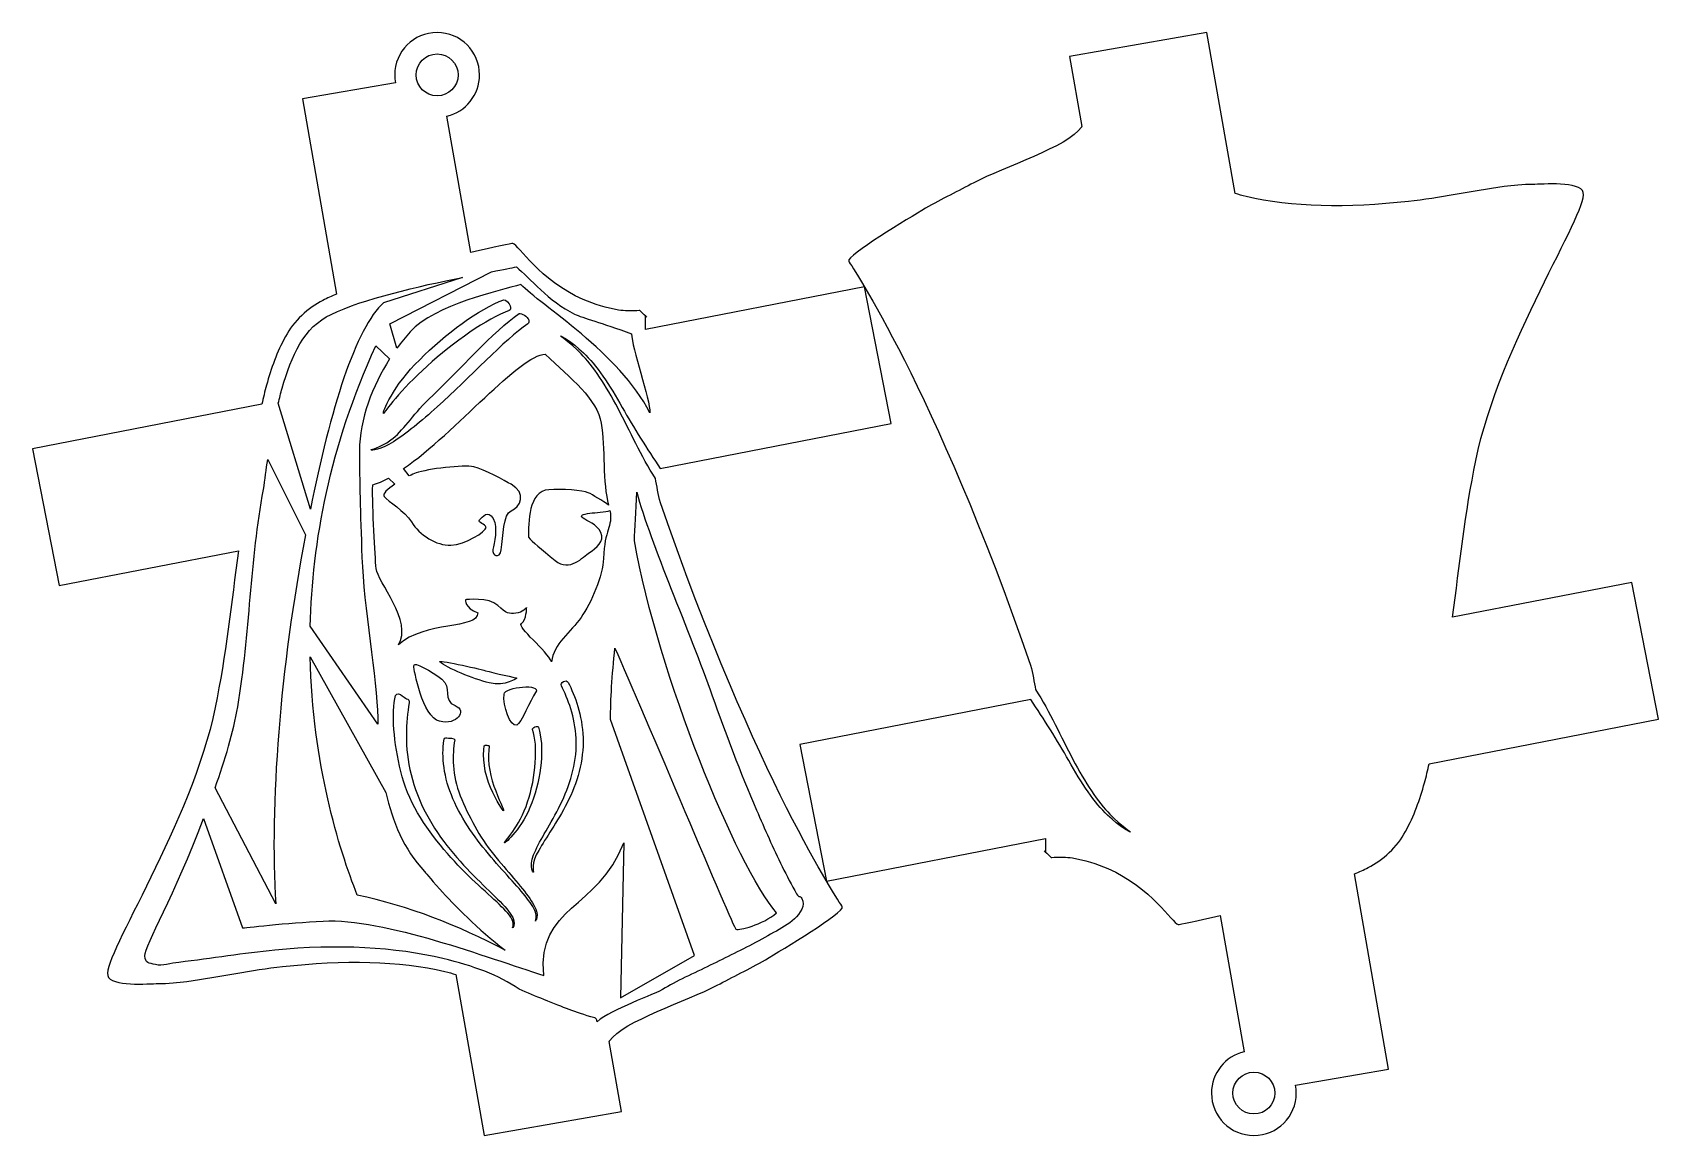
# Model space of a CAD drawing. Extents: x 0 to 1086, y 964 to 1701.
import ezdxf

# ---------------------------------------------------------------- set-up
doc = ezdxf.new("R2010")
doc.units = 0
doc.layers.add('H0106_Printing', color=7, linetype='CONTINUOUS')

msp = doc.modelspace()

# ---------------------------------------------------------------- linework, layer by layer
at = {"layer": 'H0106_Printing', "color": 7}
for points in [[(803.40968, 1593.08596), (784.55468, 1700.644957), (692.858683, 1684.569958), (701.041682, 1637.895959)], [(242.531594, 1667.134758), (180.408595, 1656.246759), (203.260595, 1525.879762)], [(292.922593, 1553.555761), (276.939593, 1644.739759)], [(287.292593, 1537.025762), (234.652594, 1520.124762)], [(243.559594, 1489.704763), (238.781594, 1506.022762), (306.768592, 1540.819761)], [(419.48759, 1409.327765), (573.703586, 1439.381764), (555.893586, 1530.756762), (409.61759, 1502.251762), (409.61059, 1507.188762), (409.67159, 1510.270762), (409.70159, 1511.027762), (409.70559, 1511.118762), (409.70559, 1511.167762)], [(405.82159, 1514.896762), (405.63559, 1514.881762), (405.26859, 1514.851762), (403.78459, 1514.726762)], [(229.397594, 1491.294763), (238.686594, 1482.526763)], [(153.291596, 1452.291764), (0.1466, 1422.446764), (17.9556, 1331.067767), (137.744597, 1354.416766)], [(185.790595, 1382.054765), (164.295596, 1452.882764)], [(157.244596, 1415.408765), (182.563595, 1364.914766)], [(237.981594, 1402.977765), (242.125594, 1398.833765)], [(251.803594, 1404.334765), (248.037594, 1409.258765)], [(933.071677, 1212.00997), (1086.216673, 1241.854969), (1068.407673, 1333.233967), (948.618676, 1309.885967)], [(230.902594, 1238.534769), (185.707595, 1303.926767)], [(185.688595, 1283.542768), (236.206594, 1192.85277)], [(666.875683, 1254.974969), (512.660687, 1224.920969), (530.469687, 1133.545972), (676.745683, 1162.050971), (676.752683, 1157.113971), (676.692683, 1154.031971), (676.661683, 1153.274971), (676.657683, 1153.183971), (676.657683, 1153.134971)], [(395.11759, 1159.161771), (392.89959, 1055.622774), (442.211589, 1083.964773), (386.28659, 1241.558769)], [(162.612596, 1118.428772), (122.081597, 1195.96577)], [(114.259597, 1175.424771), (140.464596, 1102.329772)], [(680.542683, 1149.404971), (680.727683, 1149.420971), (681.095683, 1149.450971), (682.579683, 1149.575971)], [(843.831679, 997.166975), (905.954677, 1008.054975), (883.102678, 1138.421972)], [(272.141593, 1128.343772), (272.143593, 1128.339772)], [(793.44068, 1110.746972), (809.42368, 1019.562975)], [(282.954593, 1071.216773), (301.808592, 963.656776), (393.50559, 979.732776), (385.32159, 1026.405774)], [(377.286591, 1039.666774), (377.110591, 1040.673774)]]:
    msp.add_lwpolyline(points, dxfattribs=at)
for points in [[(270.396593, 1686.303758)], [(318.586592, 1514.934762)], [(325.229592, 1512.835762)], [(166.898596, 1462.956763)], [(380.04959, 1439.536764)], [(218.546595, 1421.087764)], [(419.51159, 1386.441765)], [(666.852683, 1277.859968)], [(273.583593, 1268.459768)], [(305.232592, 1266.096768)], [(137.214597, 1250.074769)], [(336.219592, 1259.671769)], [(334.198592, 1234.816769)], [(308.278592, 1197.12177)], [(334.799592, 1139.532772)], [(336.569592, 1110.756772)], [(514.115587, 1114.884772)], [(320.875592, 1107.078772)], [(815.96668, 1005.968975)]]:
    msp.add_lwpolyline(points, close=True, dxfattribs=at)
for points in [[(270.396593, 1700.664757), (254.741594, 1700.664757), (242.050594, 1687.973758), (242.050594, 1672.318758)], [(298.743593, 1672.318758), (298.743593, 1687.973758), (286.052593, 1700.664757), (270.396593, 1700.664757)], [(256.347594, 1672.318758), (256.347594, 1680.042758), (262.637593, 1686.303758), (270.396593, 1686.303758)], [(270.396593, 1686.303758), (278.155593, 1686.303758), (284.445593, 1680.042758), (284.445593, 1672.318758)], [(242.050594, 1672.318758), (242.050594, 1670.546758), (242.220594, 1668.816758), (242.531594, 1667.134758)], [(270.396593, 1658.333759), (262.637593, 1658.333759), (256.347594, 1664.594758), (256.347594, 1672.318758)], [(284.445593, 1672.318758), (284.445593, 1664.594758), (278.155593, 1658.333759), (270.396593, 1658.333759)], [(276.939593, 1644.739759), (289.438593, 1647.693759), (298.743593, 1658.915759), (298.743593, 1672.318758)], [(700.757682, 1637.391959), (691.557683, 1624.049959), (649.046684, 1610.98596), (628.943684, 1600.22896)], [(701.041682, 1637.895959), (700.946682, 1637.726959), (700.858682, 1637.571959), (700.757682, 1637.391959)], [(628.943684, 1600.22896), (618.580685, 1594.89096), (607.650685, 1589.43596), (596.595685, 1583.19996)], [(983.073675, 1597.73096), (960.646676, 1594.64096), (939.761677, 1589.90096), (919.256677, 1587.78096)], [(1002.158675, 1599.12796), (995.848675, 1599.29096), (988.742675, 1598.40796), (983.073675, 1597.73096)], [(1035.982674, 1593.69496), (1034.186674, 1601.42996), (1008.632675, 1599.22996), (1002.158675, 1599.12796)], [(810.78668, 1591.13896), (808.25568, 1591.72996), (805.81168, 1592.39296), (803.40968, 1593.08596)], [(919.256677, 1587.78096), (878.388678, 1583.27196), (840.875679, 1583.76096), (810.78668, 1591.13896)], [(964.181676, 1414.643965), (980.148675, 1492.294963), (1038.700674, 1579.478961), (1035.982674, 1593.69496)], [(596.595685, 1583.19996), (585.877685, 1576.532961), (543.398686, 1551.560961), (545.371686, 1547.770961)], [(321.052592, 1559.662761), (320.189592, 1559.715761), (308.897592, 1557.420761), (292.922593, 1553.555761)], [(368.055591, 1522.215762), (338.240592, 1535.325762), (325.181592, 1558.439761), (321.052592, 1559.662761)], [(306.768592, 1540.819761), (314.565592, 1542.303761), (320.454592, 1543.409761), (323.329592, 1544.078761)], [(323.329592, 1544.078761), (332.191592, 1536.703762), (344.957591, 1520.905762), (362.138591, 1512.515762)], [(545.371686, 1547.770961), (547.495686, 1543.954961), (601.824685, 1465.303963), (666.852683, 1277.859968)], [(199.713595, 1512.322762), (220.682594, 1522.620762), (258.593594, 1531.251762), (287.292593, 1537.025762)], [(326.350592, 1532.304762), (311.844592, 1527.769762), (269.332593, 1519.269762), (252.329594, 1500.566762)], [(412.44859, 1446.554764), (392.69759, 1486.221763), (339.033592, 1518.850762), (326.350592, 1532.304762)], [(194.106595, 1521.681762), (184.372595, 1516.732762), (174.491596, 1507.926762), (169.098596, 1497.469763)], [(203.260595, 1525.879762), (200.010595, 1524.494762), (196.942595, 1523.089762), (194.106595, 1521.681762)], [(258.784594, 1482.025763), (275.825593, 1499.156763), (298.488593, 1516.057762), (314.945592, 1522.062762)], [(314.945592, 1522.062762), (316.227592, 1522.474762), (318.864592, 1519.583762), (319.216592, 1518.077762)], [(391.65759, 1515.195762), (383.51059, 1516.437762), (375.480591, 1519.042762), (368.055591, 1522.215762)], [(166.898596, 1462.956763), (173.048596, 1484.260763), (181.379595, 1504.087762), (199.713595, 1512.322762)], [(234.652594, 1520.124762), (216.133595, 1503.599762), (198.875595, 1448.604764), (185.790595, 1382.054765)], [(318.586592, 1514.934762), (304.239592, 1509.766762), (280.944593, 1493.627763), (263.856593, 1477.797763)], [(264.424593, 1455.197764), (285.609593, 1475.225763), (307.732592, 1500.959762), (325.229592, 1512.835762)], [(319.216592, 1518.077762), (319.566592, 1516.574762), (319.461592, 1515.222762), (318.586592, 1514.934762)], [(325.229592, 1512.835762), (326.804592, 1513.627762), (330.881592, 1510.380762), (331.399592, 1509.066762)], [(362.138591, 1512.515762), (367.942591, 1509.785762), (379.682591, 1506.996762), (400.34559, 1499.272763)], [(403.78459, 1514.726762), (399.81659, 1514.419762), (395.72759, 1514.620762), (391.65759, 1515.195762)], [(409.70559, 1511.167762), (413.16159, 1507.877762), (405.00259, 1515.710762), (405.82159, 1514.896762)], [(252.329594, 1500.566762), (249.368594, 1497.307763), (246.417594, 1493.657763), (243.559594, 1489.704763)], [(331.001592, 1506.014762), (315.343592, 1495.444763), (292.052593, 1469.805763), (270.535593, 1450.637764)], [(331.399592, 1509.066762), (331.910592, 1507.748762), (331.922592, 1506.461762), (331.001592, 1506.014762)], [(400.34559, 1499.272763), (400.20559, 1490.974763), (412.91759, 1454.875764), (412.44859, 1446.554764)], [(169.098596, 1497.469763), (163.366596, 1487.213763), (159.517596, 1476.211763), (156.437596, 1464.982763)], [(185.707595, 1303.926767), (186.992595, 1359.848766), (198.517595, 1423.767764), (229.397594, 1491.294763)], [(366.548591, 1486.021763), (358.761591, 1494.304763), (352.427591, 1497.632763), (352.953591, 1497.912763)], [(352.953591, 1497.912763), (353.089591, 1497.878763), (359.923591, 1494.796763), (368.176591, 1486.547763)], [(238.686594, 1482.526763), (227.360594, 1464.698763), (218.546595, 1442.334764), (218.546595, 1421.087764)], [(234.654594, 1446.171764), (233.351594, 1446.099764), (241.162594, 1465.219763), (258.784594, 1482.025763)], [(263.856593, 1477.797763), (245.973594, 1462.214763), (234.989594, 1446.304764), (234.654594, 1446.171764)], [(248.037594, 1409.258765), (283.143593, 1433.631764), (325.751592, 1485.638763), (342.640591, 1485.638763)], [(342.640591, 1485.638763), (359.643591, 1469.392763), (377.407591, 1455.785764), (380.04959, 1439.536764)], [(391.25259, 1449.387764), (383.29059, 1464.739763), (374.525591, 1477.937763), (366.548591, 1486.021763)], [(368.176591, 1486.547763), (376.612591, 1478.513763), (385.79659, 1465.319763), (394.07359, 1450.129764)], [(156.437596, 1464.982763), (155.294596, 1460.787763), (154.253596, 1456.558764), (153.291596, 1452.291764)], [(164.295596, 1452.882764), (165.111596, 1456.270764), (165.963596, 1459.640764), (166.898596, 1462.956763)], [(239.593594, 1428.508764), (247.382594, 1433.903764), (254.005594, 1445.104764), (264.424593, 1455.197764)], [(270.535593, 1450.637764), (259.806594, 1440.888764), (249.512594, 1432.377764), (241.187594, 1427.258764)], [(416.18359, 1402.707765), (406.69259, 1417.413765), (399.23759, 1434.412764), (391.25259, 1449.387764)], [(394.07359, 1450.129764), (401.61759, 1436.615764), (410.75959, 1422.359764), (419.48759, 1409.327765)], [(380.04959, 1439.536764), (382.69559, 1423.298764), (380.80659, 1399.511765), (384.95659, 1384.772765)], [(226.264594, 1421.780764), (226.037594, 1422.086764), (231.877594, 1422.780764), (239.593594, 1428.508764)], [(241.187594, 1427.258764), (232.952594, 1421.787764), (226.351594, 1421.348764), (226.264594, 1421.780764)], [(154.450596, 1395.225765), (155.332596, 1402.009765), (156.252596, 1408.741765), (157.244596, 1415.408765)], [(218.546595, 1421.087764), (218.546595, 1400.684765), (219.088595, 1381.103765), (220.174594, 1349.941766)], [(948.618676, 1309.885967), (953.359676, 1344.568966), (957.067676, 1380.051965), (964.181676, 1414.643965)], [(227.390594, 1398.348765), (230.760594, 1399.387765), (234.306594, 1400.969765), (237.981594, 1402.977765)], [(256.386594, 1406.345765), (255.146594, 1405.890765), (253.555594, 1405.191765), (251.803594, 1404.334765)], [(294.840593, 1410.445765), (288.038593, 1411.860765), (263.983593, 1409.127765), (256.386594, 1406.345765)], [(319.778592, 1398.822765), (316.070592, 1400.904765), (301.641592, 1409.025765), (294.840593, 1410.445765)], [(419.51159, 1386.441765), (418.16759, 1392.090765), (417.07859, 1397.534765), (416.18359, 1402.707765)], [(137.214597, 1250.074769), (145.511596, 1299.129768), (145.507596, 1348.339766), (154.450596, 1395.225765)], [(229.656594, 1342.426766), (228.901594, 1351.118766), (227.014594, 1382.860765), (227.390594, 1398.348765)], [(242.125594, 1398.833765), (237.272594, 1395.630765), (233.622594, 1392.309765), (235.042594, 1390.606765)], [(235.042594, 1390.606765), (237.876594, 1387.202765), (248.645594, 1381.073765), (253.275594, 1373.599766)], [(319.778592, 1381.103765), (326.067592, 1383.382765), (330.400592, 1392.870765), (319.778592, 1398.822765)], [(345.002591, 1395.138765), (331.288592, 1394.286765), (331.399592, 1372.842766), (331.399592, 1363.396766)], [(371.360591, 1393.154765), (367.960591, 1394.858765), (353.532591, 1395.668765), (345.002591, 1395.138765)], [(384.95659, 1384.772765), (381.29559, 1387.683765), (374.003591, 1391.832765), (371.360591, 1393.154765)], [(402.14559, 1360.924766), (402.47559, 1369.136766), (403.13759, 1380.823765), (403.73259, 1393.552765)], [(403.73259, 1393.552765), (413.05759, 1359.133766), (439.016589, 1300.481767), (454.194589, 1257.434769)], [(298.807593, 1375.019766), (300.509592, 1377.003766), (304.475592, 1382.103765), (307.877592, 1375.867766)], [(313.215592, 1355.006766), (314.461592, 1363.778766), (314.663592, 1379.248766), (319.778592, 1381.103765)], [(367.960591, 1376.151766), (365.405591, 1378.135766), (367.677591, 1378.699766), (372.492591, 1379.411766)], [(372.492591, 1379.411766), (376.063591, 1379.941766), (382.94259, 1380.149765), (385.80759, 1381.201765)], [(385.80759, 1381.201765), (387.93259, 1369.976766), (382.05259, 1368.867766), (381.56059, 1349.229766)], [(540.992586, 1116.531772), (538.867587, 1120.347772), (484.538588, 1198.99777), (419.51159, 1386.441765)], [(253.275594, 1373.599766), (258.659594, 1364.907766), (269.902593, 1357.729766), (279.537593, 1358.012766)], [(279.537593, 1358.012766), (289.172593, 1358.296766), (303.057592, 1367.364766), (303.057592, 1369.915766)], [(303.057592, 1369.915766), (303.057592, 1372.467766), (297.108593, 1373.031766), (298.807593, 1375.019766)], [(307.877592, 1375.867766), (311.278592, 1369.632766), (308.445592, 1359.148766), (307.593592, 1355.180766)], [(379.860591, 1366.516766), (377.047591, 1372.392766), (370.509591, 1374.167766), (367.960591, 1376.151766)], [(182.563595, 1364.914766), (165.467596, 1276.837768), (158.410596, 1183.85377), (162.612596, 1118.428772)], [(331.399592, 1363.396766), (334.138592, 1360.375766), (339.617592, 1355.748766), (349.254591, 1347.809766)], [(372.208591, 1353.193766), (376.460591, 1356.029766), (382.67759, 1360.636766), (379.860591, 1366.516766)], [(497.188588, 1112.366772), (469.959588, 1144.418771), (418.45659, 1270.424768), (402.14559, 1360.924766)], [(137.744597, 1354.416766), (133.004597, 1319.732767), (129.295597, 1284.250768), (122.181597, 1249.657769)], [(220.174594, 1349.941766), (221.299594, 1317.646767), (230.224594, 1268.739768), (230.790594, 1242.668769)], [(307.593592, 1355.180766), (306.743592, 1351.209766), (312.267592, 1348.339766), (313.215592, 1355.006766)], [(349.254591, 1347.809766), (358.889591, 1339.874767), (367.960591, 1350.361766), (372.208591, 1353.193766)], [(381.56059, 1349.229766), (381.28059, 1337.894767), (373.329591, 1319.471767), (366.533591, 1309.832767)], [(244.584594, 1291.413768), (254.409594, 1307.284767), (230.414594, 1333.733767), (229.656594, 1342.426766)], [(289.361593, 1321.644767), (289.361593, 1321.644767), (288.606593, 1315.973767), (297.673593, 1312.952767)], [(310.900592, 1317.866767), (305.232592, 1323.533767), (289.361593, 1321.644767), (289.361593, 1321.644767)], [(322.990592, 1312.573767), (318.457592, 1312.198767), (316.568592, 1312.198767), (310.900592, 1317.866767)], [(330.173592, 1316.351767), (330.173592, 1316.351767), (327.526592, 1312.952767), (322.990592, 1312.573767)], [(326.771592, 1305.769767), (330.173592, 1308.037767), (330.173592, 1316.351767), (330.173592, 1316.351767)], [(297.673593, 1312.952767), (297.486593, 1301.457767), (261.777593, 1307.663767), (244.584594, 1291.413768)], [(346.797591, 1280.078768), (344.152591, 1287.260768), (323.369592, 1303.505767), (326.771592, 1305.769767)], [(366.533591, 1309.832767), (359.741591, 1300.200767), (348.027591, 1291.981768), (346.797591, 1280.078768)], [(217.049595, 1124.269772), (204.748595, 1155.371771), (187.165595, 1211.91177), (185.688595, 1283.542768)], [(272.167593, 1280.078768), (269.856593, 1281.990768), (297.295593, 1275.732768), (302.775592, 1274.221768)], [(386.28659, 1241.558769), (386.10459, 1254.377769), (387.36159, 1271.467768), (389.14859, 1289.261768)], [(389.14859, 1289.261768), (407.74159, 1247.835769), (468.142588, 1102.455772), (469.982588, 1101.534772)], [(254.738594, 1277.386768), (254.589594, 1281.085768), (266.784593, 1273.558768), (273.583593, 1268.459768)], [(272.029593, 1240.401769), (260.556593, 1243.236769), (254.822594, 1275.323768), (254.738594, 1277.386768)], [(305.232592, 1266.096768), (294.274593, 1268.739768), (277.114593, 1275.989768), (272.167593, 1280.078768)], [(302.775592, 1274.221768), (308.254592, 1272.710768), (323.558592, 1269.306768), (323.558592, 1269.306768)], [(666.852683, 1277.859968), (668.195683, 1272.210968), (669.284683, 1266.767968), (670.179683, 1261.593968)], [(242.114594, 1255.446769), (242.799594, 1262.822768), (248.787594, 1255.683769), (249.989594, 1255.446769)], [(273.583593, 1268.459768), (280.387593, 1263.359768), (273.869593, 1254.288769), (282.371593, 1250.884769)], [(323.558592, 1269.306768), (323.558592, 1269.306768), (316.189592, 1263.450768), (305.232592, 1266.096768)], [(315.103592, 1258.539769), (315.670592, 1263.359768), (340.610591, 1266.051768), (336.219592, 1259.671769)], [(353.378591, 1264.136768), (352.757591, 1265.412768), (353.598591, 1266.277768), (354.834591, 1266.932768)], [(363.208591, 1229.040769), (362.611591, 1243.191769), (357.743591, 1255.602769), (353.378591, 1264.136768)], [(354.834591, 1266.932768), (356.071591, 1267.587768), (357.328591, 1267.602768), (357.899591, 1266.434768)], [(357.899591, 1266.434768), (362.465591, 1257.513769), (367.446591, 1244.379769), (367.846591, 1229.441769)], [(670.179683, 1261.593968), (679.670683, 1246.888969), (687.125683, 1229.889969), (695.111683, 1214.91497)], [(122.181597, 1249.657769), (106.214597, 1172.007771), (47.662599, 1084.823773), (50.380599, 1070.607773)], [(122.081597, 1195.96577), (128.785597, 1214.57377), (134.371597, 1233.260769), (137.214597, 1250.074769)], [(247.089594, 1203.34477), (242.063594, 1222.142769), (239.818594, 1242.624769), (242.114594, 1255.446769)], [(251.793594, 1252.710769), (249.574594, 1240.272769), (248.494594, 1222.880769), (253.012594, 1204.85577)], [(249.989594, 1255.446769), (251.187594, 1255.218769), (252.043594, 1254.313769), (251.793594, 1252.710769)], [(282.371593, 1250.884769), (290.874593, 1247.484769), (283.503593, 1237.569769), (272.029593, 1240.401769)], [(323.558592, 1237.853769), (319.189592, 1236.209769), (314.214592, 1250.987769), (315.103592, 1258.539769)], [(336.219592, 1259.671769), (332.824592, 1254.750769), (326.580592, 1238.984769), (323.558592, 1237.853769)], [(454.194589, 1257.434769), (462.962588, 1232.446769), (472.847588, 1206.61877), (483.729588, 1181.12377)], [(692.290683, 1214.17197), (684.745683, 1227.686969), (675.603683, 1241.942969), (666.875683, 1254.974969)], [(230.790594, 1242.668769), (230.819594, 1241.351769), (230.857594, 1239.962769), (230.902594, 1238.534769)], [(281.006593, 1188.57377), (274.808593, 1202.61177), (273.301593, 1217.27677), (274.910593, 1227.640769)], [(274.910593, 1227.640769), (275.093593, 1229.186769), (275.911593, 1229.450769), (276.865593, 1229.292769)], [(276.865593, 1229.292769), (277.818593, 1229.137769), (282.280593, 1229.238769), (282.136593, 1227.977769)], [(282.136593, 1227.977769), (280.626593, 1218.15777), (280.115593, 1204.24977), (285.849593, 1190.67277)], [(330.825592, 1186.55077), (336.462592, 1202.81377), (337.858592, 1224.357769), (334.198592, 1234.816769)], [(338.030592, 1236.382769), (342.284591, 1223.737769), (339.993592, 1202.59177), (333.644592, 1185.90077)], [(334.198592, 1234.816769), (333.929592, 1235.521769), (334.688592, 1236.129769), (335.709592, 1236.641769)], [(335.709592, 1236.641769), (336.727592, 1237.165769), (337.702592, 1237.219769), (338.030592, 1236.382769)], [(353.827591, 1186.96077), (359.996591, 1199.75177), (364.053591, 1214.90977), (363.208591, 1229.040769)], [(367.846591, 1229.441769), (368.482591, 1214.51377), (363.912591, 1198.75477), (357.245591, 1185.93877)], [(306.131592, 1196.08377), (301.924592, 1205.09477), (300.582592, 1217.28177), (301.868592, 1224.068769)], [(301.868592, 1224.068769), (301.914592, 1224.575769), (302.686592, 1224.595769), (303.624592, 1224.458769)], [(303.624592, 1224.458769), (304.563592, 1224.321769), (305.308592, 1224.027769), (305.269592, 1223.617769)], [(305.269592, 1223.617769), (304.084592, 1217.22077), (304.862592, 1206.13777), (308.278592, 1197.12177)], [(718.186682, 1177.754971), (709.751682, 1185.78897), (700.566682, 1198.98297), (692.290683, 1214.17197)], [(695.111683, 1214.91497), (703.072682, 1199.56197), (711.837682, 1186.36397), (719.814682, 1178.280971)], [(929.925677, 1199.31997), (931.068677, 1203.51497), (932.110677, 1207.74397), (933.071677, 1212.00997)], [(277.245593, 1152.102771), (264.848593, 1166.440771), (251.846594, 1184.49077), (247.089594, 1203.34477)], [(253.012594, 1204.85577), (257.279594, 1186.78577), (267.378593, 1168.978771), (279.133593, 1154.645771)], [(314.840592, 1180.59977), (314.513592, 1180.25977), (310.125592, 1187.02777), (306.131592, 1196.08377)], [(308.278592, 1197.12177), (311.540592, 1188.12077), (315.189592, 1180.88277), (314.840592, 1180.59977)], [(917.265677, 1166.831971), (922.997677, 1177.088971), (926.845677, 1188.09097), (929.925677, 1199.31997)], [(236.206594, 1192.85277), (240.482594, 1173.903771), (248.144594, 1154.568771), (261.966593, 1140.076771)], [(306.469592, 1149.697771), (296.781593, 1161.082771), (287.021593, 1174.452771), (281.006593, 1188.57377)], [(285.849593, 1190.67277), (291.416593, 1177.038771), (298.689593, 1163.163771), (307.966592, 1151.706771)], [(315.492592, 1159.165771), (314.677592, 1159.466771), (325.542592, 1169.745771), (330.825592, 1186.55077)], [(333.644592, 1185.90077), (327.514592, 1168.860771), (315.709592, 1158.924771), (315.492592, 1159.165771)], [(336.260592, 1154.405771), (340.278591, 1163.194771), (347.806591, 1174.050771), (353.827591, 1186.96077)], [(357.245591, 1185.93877), (350.729591, 1172.966771), (342.791591, 1162.417771), (338.245592, 1154.127771)], [(75.264598, 1083.634773), (75.163598, 1090.877773), (95.352598, 1124.298772), (114.259597, 1175.424771)], [(483.729588, 1181.12377), (489.165588, 1168.376771), (494.855588, 1155.712771), (500.932587, 1143.336771)], [(733.410682, 1166.389971), (733.273682, 1166.423971), (726.439682, 1169.504971), (718.186682, 1177.754971)], [(719.814682, 1178.280971), (727.602682, 1169.996971), (733.936682, 1166.668971), (733.410682, 1166.389971)], [(892.256678, 1142.620971), (901.990677, 1147.568971), (911.872677, 1156.375971), (917.265677, 1166.831971)], [(311.899592, 1118.110772), (302.990592, 1126.609772), (289.625593, 1137.646772), (277.245593, 1152.102771)], [(279.133593, 1154.645771), (290.836593, 1140.195771), (303.731592, 1128.859772), (312.480592, 1119.885772)], [(307.966592, 1151.706771), (317.232592, 1140.196771), (326.513592, 1130.241772), (332.227592, 1122.044772)], [(334.799592, 1139.532772), (334.339592, 1138.749772), (331.343592, 1145.554771), (336.260592, 1154.405771)], [(338.245592, 1154.127771), (332.985592, 1145.837771), (334.669592, 1139.649772), (334.799592, 1139.532772)], [(341.654591, 1070.607773), (337.217592, 1117.019772), (377.888591, 1114.434772), (395.11759, 1159.161771)], [(676.657683, 1153.134971), (673.201683, 1156.424971), (681.360683, 1148.590971), (680.542683, 1149.404971)], [(331.545592, 1120.739772), (325.723592, 1128.546772), (316.130592, 1138.255772), (306.469592, 1149.697771)], [(500.932587, 1143.336771), (503.987587, 1137.153772), (507.099587, 1131.027772), (510.537587, 1125.057772)], [(682.579683, 1149.575971), (686.547683, 1149.882971), (690.635683, 1149.681971), (694.706683, 1149.105971)], [(694.706683, 1149.105971), (702.853682, 1147.863971), (710.883682, 1145.259971), (718.307682, 1142.086971)], [(718.307682, 1142.086971), (748.122681, 1128.975972), (761.181681, 1105.862972), (765.310681, 1104.639972)], [(883.102678, 1138.421972), (886.352678, 1139.807972), (889.421678, 1141.211971), (892.256678, 1142.620971)], [(261.966593, 1140.076771), (261.966593, 1140.076771), (265.729593, 1135.411772), (272.141593, 1128.343772)], [(315.746592, 1087.481773), (284.718593, 1103.908772), (250.903594, 1117.174772), (217.049595, 1124.269772)], [(272.143593, 1128.339772), (281.873593, 1117.617772), (297.702593, 1101.360772), (315.746592, 1087.481773)], [(312.480592, 1119.885772), (316.831592, 1115.390772), (320.211592, 1111.370772), (321.502592, 1107.892772)], [(336.569592, 1110.756772), (336.301592, 1113.337772), (334.435592, 1116.853772), (331.545592, 1120.739772)], [(332.227592, 1122.044772), (335.088592, 1117.984772), (336.964592, 1114.185772), (337.190592, 1111.256772)], [(510.537587, 1125.057772), (512.135587, 1122.198772), (512.460587, 1124.322772), (513.979587, 1121.971772)], [(513.979587, 1121.971772), (515.217587, 1119.711772), (515.258587, 1117.375772), (514.115587, 1114.884772)], [(194.227595, 1106.927772), (235.343594, 1108.945772), (303.822592, 1082.445773), (341.654591, 1070.607773)], [(320.875592, 1107.078772), (319.763592, 1110.147772), (316.305592, 1113.853772), (311.899592, 1118.110772)], [(321.502592, 1107.892772), (322.878592, 1104.206772), (320.769592, 1102.274772), (320.855592, 1102.330772)], [(336.020592, 1106.927772), (335.712592, 1106.941772), (336.812592, 1108.165772), (336.569592, 1110.756772)], [(337.190592, 1111.256772), (337.428592, 1108.280772), (335.988592, 1106.946772), (336.020592, 1106.927772)], [(469.982588, 1101.534772), (472.249588, 1100.399772), (487.552588, 1104.435772), (497.188588, 1112.366772)], [(514.115587, 1114.884772), (508.478587, 1104.809772), (497.733588, 1101.046772), (487.284588, 1094.841773)], [(489.767588, 1081.101773), (500.485587, 1087.769773), (542.964586, 1112.741772), (540.992586, 1116.531772)], [(765.310681, 1104.639972), (766.173681, 1104.586972), (777.465681, 1106.880972), (793.44068, 1110.746972)], [(140.464596, 1102.329772), (140.464596, 1102.329772), (170.508596, 1105.764772), (194.227595, 1106.927772)], [(320.855592, 1102.330772), (320.454592, 1102.310772), (321.993592, 1103.963772), (320.875592, 1107.078772)], [(162.084596, 1087.481773), (141.468596, 1085.535773), (119.957597, 1081.851773), (97.955598, 1079.341773)], [(274.312593, 1081.840773), (243.293594, 1089.404773), (203.274595, 1091.691773), (162.084596, 1087.481773)], [(487.284588, 1094.841773), (476.323588, 1088.708773), (465.332588, 1083.683773), (454.864589, 1078.341773)], [(82.385598, 1077.841773), (77.757598, 1079.030773), (75.440598, 1078.622773), (75.264598, 1083.634773)], [(97.955598, 1079.341773), (92.622598, 1078.883773), (86.597598, 1076.705773), (82.385598, 1077.841773)], [(103.290597, 1066.571773), (125.716597, 1069.660773), (146.601596, 1074.400773), (167.106596, 1076.520773)], [(167.106596, 1076.520773), (207.974595, 1081.030773), (245.488594, 1080.541773), (275.576593, 1073.162773)], [(325.193592, 1061.416773), (311.545592, 1070.692773), (294.409593, 1077.187773), (274.312593, 1081.840773)], [(454.864589, 1078.341773), (444.392589, 1072.999773), (431.803589, 1067.756773), (422.668589, 1062.206773)], [(457.419589, 1064.072773), (467.782588, 1069.410773), (478.712588, 1074.866773), (489.767588, 1081.101773)], [(50.380599, 1070.607773), (52.177599, 1062.872773), (77.730598, 1065.072773), (84.204598, 1065.174773)], [(84.204598, 1065.174773), (90.514598, 1065.011773), (97.620598, 1065.893773), (103.290597, 1066.571773)], [(275.576593, 1073.162773), (278.108593, 1072.571773), (280.551593, 1071.909773), (282.954593, 1071.216773)], [(341.757591, 1054.476774), (336.179592, 1056.664774), (330.666592, 1058.997774), (325.193592, 1061.416773)], [(375.690591, 1042.228774), (361.153591, 1046.310774), (355.896591, 1048.934774), (341.757591, 1054.476774)], [(422.668589, 1062.206773), (414.99659, 1057.331774), (386.86959, 1048.180774), (377.286591, 1039.666774)], [(385.60559, 1026.910774), (394.80559, 1040.252774), (437.316589, 1053.316774), (457.419589, 1064.072773)], [(377.110591, 1040.673774), (376.978591, 1041.423774), (376.423591, 1042.022774), (375.690591, 1042.228774)], [(385.32159, 1026.405774), (385.41659, 1026.575774), (385.50559, 1026.729774), (385.60559, 1026.910774)], [(809.42368, 1019.562975), (796.92468, 1016.607975), (787.62068, 1005.385975), (787.62068, 991.983975)], [(801.91768, 991.983975), (801.91768, 999.707975), (808.20768, 1005.968975), (815.96668, 1005.968975)], [(815.96668, 1005.968975), (823.725679, 1005.968975), (830.015679, 999.707975), (830.015679, 991.983975)], [(787.62068, 991.983975), (787.62068, 976.327976), (800.31168, 963.636976), (815.96668, 963.636976)], [(815.96668, 977.998976), (808.20768, 977.998976), (801.91768, 984.259975), (801.91768, 991.983975)], [(830.015679, 991.983975), (830.015679, 984.259975), (823.725679, 977.998976), (815.96668, 977.998976)], [(815.96668, 963.636976), (831.621679, 963.636976), (844.312679, 976.327976), (844.312679, 991.983975)], [(844.312679, 991.983975), (844.312679, 993.754975), (844.142679, 995.485975), (843.831679, 997.166975)]]:
    msp.add_open_spline(points, degree=3, dxfattribs=at)

doc.saveas('drawing.dxf')
